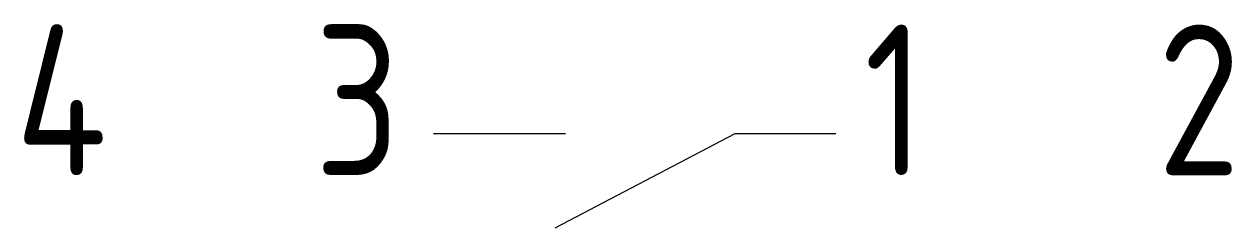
# Model space of a CAD drawing. Extents: x -1591.9 to -1577.5, y -880.7 to -878.3.
import ezdxf
from ezdxf.enums import TextEntityAlignment as Align

# ---------------------------------------------------------------- set-up
doc = ezdxf.new("R2010")
doc.units = 0
doc.header["$LTSCALE"] = 0.3
doc.layers.add('SYMB_FIL_FIN', color=1, linetype='CONTINUOUS')
doc.layers.add('SYMB_REF_CONTACT', color=2, linetype='CONTINUOUS')
doc.styles.add('NET_1-8', font='ISOCP.shx', dxfattribs={"width": 0.9, "height": 1.8})

msp = doc.modelspace()

# ---------------------------------------------------------------- linework, layer by layer
at = {"layer": 'SYMB_FIL_FIN'}
for p, q in [((-1587.034, -879.593), (-1585.459, -879.593)), ((-1585.584, -880.718), (-1583.434, -879.593)), ((-1583.434, -879.593), (-1582.234, -879.593))]:
    msp.add_line(p, q, dxfattribs=at)

# ---------------------------------------------------------------- texts
at = {"layer": 'SYMB_REF_CONTACT', "style": 'NET_1-8', "width": 0.9, "flags": 8}
for tag, text, p in [('4', '', (-1590.932, -880.093)), ('3', '/13', (-1587.432, -880.093))]:
    msp.add_attdef(tag, text=text, height=1.8, dxfattribs=at).set_placement(p, align=Align.RIGHT)
for tag, p, s in [('1', (-1581.895, -880.093), '14/'), ('2', (-1578.395, -880.093), '')]:
    msp.add_attdef(tag, p, s, height=1.8, dxfattribs=at)

doc.saveas('drawing.dxf')
